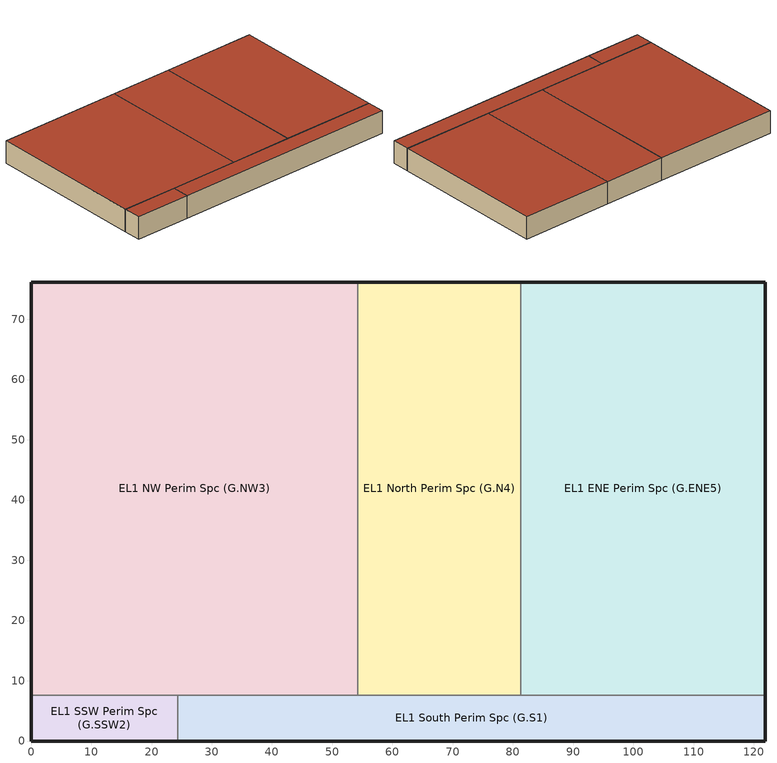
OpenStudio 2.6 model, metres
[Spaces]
EL1 South Perim Spc (G.S1)
 floor ground: 121.92,7.62 121.92,0 24.38,0 24.38,7.62 z0
 wall outside: 24.38,0 121.92,0 121.92,7.62 z0:9.75
 wall to EL1 NW Perim Spc (G.NW3): 54.25,7.62 24.38,7.62 z0:9.75
 wall to EL1 SSW Perim Spc (G.SSW2): 24.38,7.62 24.38,0 z0:9.75
 wall to EL1 North Perim Spc (G.N4): 81.32,7.62 54.25,7.62 z0:9.75
 wall to EL1 ENE Perim Spc (G.ENE5): 121.92,7.62 81.32,7.62 z0:9.75
 roof outside: 121.92,0 121.92,7.62 24.38,7.62 24.38,0 z9.75
EL1 NW Perim Spc (G.NW3)
 floor ground: 54.25,76.2 54.25,7.62 0,7.62 0,76.2 z0
 wall outside: 54.25,76.2 0,76.2 0,7.62 z0:9.75
 wall to EL1 SSW Perim Spc (G.SSW2): 0,7.62 24.38,7.62 z0:9.75
 wall to EL1 North Perim Spc (G.N4): 54.25,7.62 54.25,76.2 z0:9.75
 roof outside: 54.25,7.62 54.25,76.2 0,76.2 0,7.62 z9.75
EL1 SSW Perim Spc (G.SSW2)
 floor ground: 24.38,7.62 24.38,0 0,0 0,7.62 z0
 wall outside: 0,7.62 0,0 24.38,0 z0:9.75
 roof outside: 24.38,0 24.38,7.62 0,7.62 0,0 z9.75
EL1 North Perim Spc (G.N4)
 floor ground: 81.32,76.2 81.32,7.62 54.25,7.62 54.25,76.2 z0
 wall outside: 81.32,76.2 54.25,76.2 z0:9.75
 wall to EL1 ENE Perim Spc (G.ENE5): 81.32,7.62 81.32,76.2 z0:9.75
 roof outside: 81.32,7.62 81.32,76.2 54.25,76.2 54.25,7.62 z9.75
EL1 ENE Perim Spc (G.ENE5)
 floor ground: 121.92,76.2 121.92,7.62 81.32,7.62 81.32,76.2 z0
 wall outside: 121.92,7.62 121.92,76.2 81.32,76.2 z0:9.75
 roof outside: 121.92,7.62 121.92,76.2 81.32,76.2 81.32,7.62 z9.75
[Building]
DEER_WRf: Standards Number of Stories=1; Standards Number of Above Ground Stories=1
[Site]
Site 1
[ClimateZones]
Climate Zone Institution Name 2=CEC; Climate Zone Document Name 2=California Climate Zone Descriptions; Climate Zone Document Year 2=1995
[BuildingStory]
EL1 Ground Flr
[Space] Building Story=EL1 Ground Flr
Name | Space Type | Thermal Zone
EL1 South Perim Spc (G.S1) | IndLoadDock | EL1 South Perim Spc (G.S1) ZN
EL1 SSW Perim Spc (G.SSW2) | OfficeGeneral | EL1 SSW Perim Spc (G.SSW2) ZN
EL1 NW Perim Spc (G.NW3) | RefStorFreezer | EL1 NW Perim Spc (G.NW3) ZN
EL1 North Perim Spc (G.N4) | RefStorCooler | EL1 North Perim Spc (G.N4) ZN
EL1 ENE Perim Spc (G.ENE5) | RefStorCooler | EL1 ENE Perim Spc (G.ENE5) ZN
[SpaceType] Standards Building Type=WRf
Name | Standards Space Type
IndLoadDock | IndLoadDock
OfficeGeneral | office
RefStorCooler | RefStorCooler
RefStorFreezer | RefStorFreezer
[ThermalZone] Use Ideal Air Loads=No
EL1 South Perim Spc (G.S1) ZN; EL1 SSW Perim Spc (G.SSW2) ZN; EL1 NW Perim Spc (G.NW3) ZN; EL1 North Perim Spc (G.N4) ZN; EL1 ENE Perim Spc (G.ENE5) ZN
[Sizing:Zone] Zone Cooling Design Supply Air Temperature Input Method=SupplyAirTemperature; Zone Cooling Design Supply Air Temperature {C}=14; Zone Cooling Design Supply Air Temperature Difference {deltaC}=11.11; Zone Heating Design Supply Air Temperature Input Method=SupplyAirTemperature; Zone Heating Design Supply Air Temperature {C}=40; Zone Heating Design Supply Air Temperature Difference {deltaC}=11.11; Zone Cooling Design Supply Air Humidity Ratio {kg-H2O/kg-air}=0.0085; Zone Heating Design Supply Air Humidity Ratio {kg-H2O/kg-air}=0.008; Cooling Design Air Flow Method=DesignDay; Heating Design Air Flow Method=DesignDay; Account for Dedicated Outdoor Air System=No; Dedicated Outdoor Air System Control Strategy=NeutralSupplyAir; Dedicated Outdoor Air Low Setpoint Temperature for Design {C}=autosize; Dedicated Outdoor Air High Setpoint Temperature for Design {C}=autosize
EL1 South Perim Spc (G.S1) ZN; EL1 SSW Perim Spc (G.SSW2) ZN; EL1 NW Perim Spc (G.NW3) ZN; EL1 North Perim Spc (G.N4) ZN; EL1 ENE Perim Spc (G.ENE5) ZN
